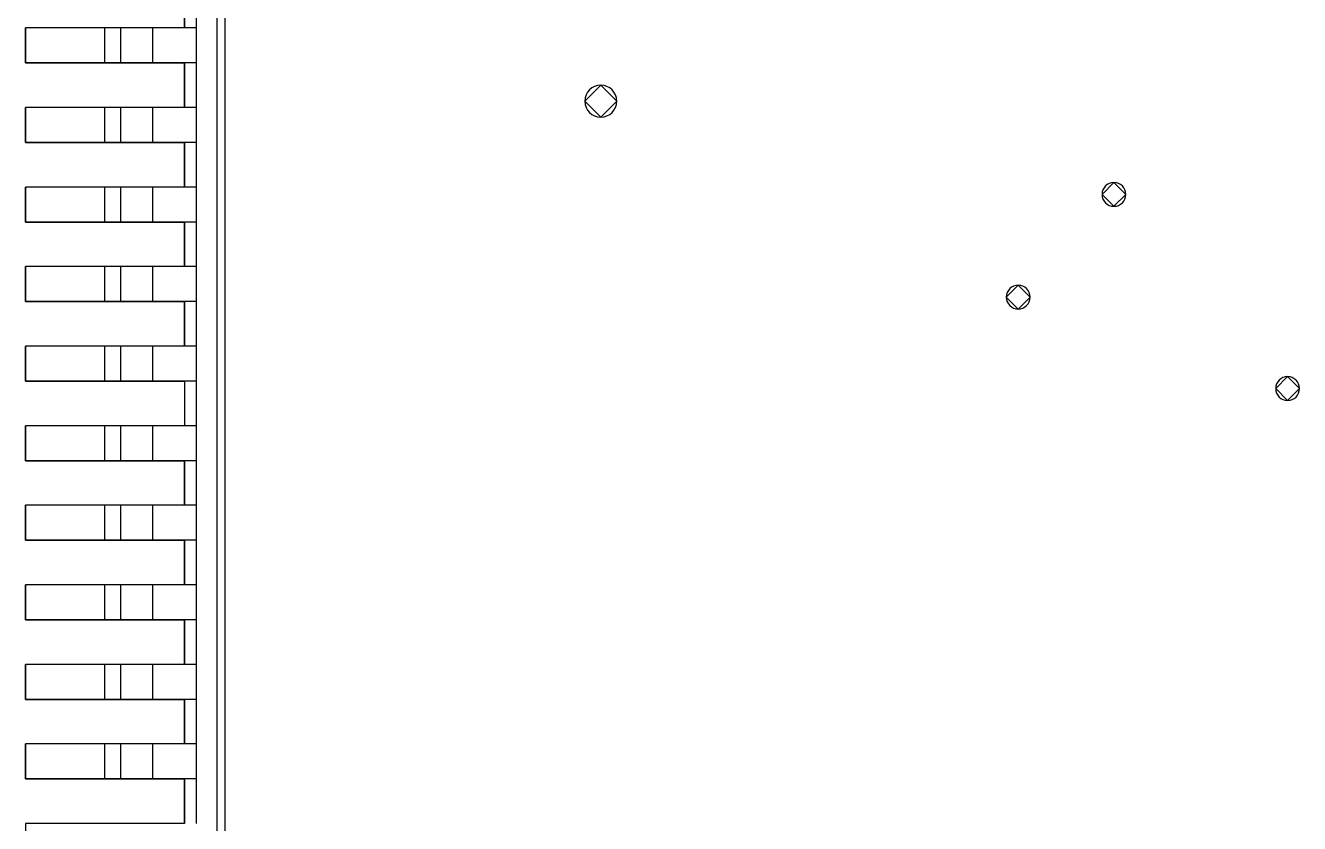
# Model space of a CAD drawing. Header units: inches. Extents: x 5 to 589, y -420 to -5.
# Drawn here: x 125.05 to 141.07, y -107.08 to -97.05 of the extents above; entities that cross this region are included whole.
import ezdxf

# ---------------------------------------------------------------- set-up
doc = ezdxf.new("R2010")
doc.units = ezdxf.units.IN
doc.header["$MEASUREMENT"] = 0

msp = doc.modelspace()

# ---------------------------------------------------------------- linework, layer by layer
at = {"color": 7, "true_color": 0xffffff}
for p, q in [((127.457, -128.25), (127.457, -89.358)), ((127.555, -89.4), (127.555, -128.208)), ((127.047, -96.524), (127.047, -97.084)), ((127.047, -97.084), (127.047, -96.524)), ((127.197, -97.084), (127.197, -96.524)), ((127.047, -97.084), (125.047, -97.084)), ((125.047, -97.084), (125.047, -97.524)), ((125.047, -97.524), (125.047, -97.084)), ((126.047, -97.084), (125.047, -97.084)), ((126.091, -97.084), (126.047, -97.084)), ((126.047, -97.524), (126.047, -97.084)), ((126.133, -97.084), (126.091, -97.084)), ((126.171, -97.084), (126.133, -97.084)), ((126.203, -97.084), (126.171, -97.084)), ((126.227, -97.084), (126.203, -97.084)), ((126.243, -97.084), (126.227, -97.084)), ((126.247, -97.084), (126.243, -97.084)), ((126.247, -97.524), (126.247, -97.084)), ((126.257, -97.084), (126.247, -97.084)), ((126.287, -97.084), (126.257, -97.084)), ((126.335, -97.084), (126.287, -97.084)), ((126.397, -97.084), (126.335, -97.084)), ((126.473, -97.084), (126.397, -97.084)), ((126.559, -97.084), (126.473, -97.084)), ((126.647, -97.084), (126.559, -97.084)), ((127.047, -97.084), (126.647, -97.084)), ((126.647, -97.524), (126.647, -97.084)), ((127.197, -97.084), (127.047, -97.084)), ((127.197, -97.524), (127.197, -97.084)), ((125.047, -97.524), (127.047, -97.524)), ((126.047, -97.524), (125.047, -97.524)), ((126.091, -97.524), (126.047, -97.524)), ((126.133, -97.524), (126.091, -97.524)), ((126.171, -97.524), (126.133, -97.524)), ((126.203, -97.524), (126.171, -97.524)), ((126.227, -97.524), (126.203, -97.524)), ((126.243, -97.524), (126.227, -97.524)), ((126.247, -97.524), (126.243, -97.524)), ((126.257, -97.524), (126.247, -97.524)), ((126.287, -97.524), (126.257, -97.524)), ((126.335, -97.524), (126.287, -97.524)), ((126.397, -97.524), (126.335, -97.524)), ((126.473, -97.524), (126.397, -97.524)), ((126.559, -97.524), (126.473, -97.524)), ((126.647, -97.524), (126.559, -97.524)), ((127.047, -97.524), (126.647, -97.524)), ((127.047, -97.524), (127.047, -98.084)), ((127.047, -98.084), (127.047, -97.524)), ((127.197, -97.524), (127.047, -97.524)), ((127.197, -98.084), (127.197, -97.524)), ((127.047, -98.084), (125.047, -98.084)), ((125.047, -98.084), (125.047, -98.524)), ((125.047, -98.524), (125.047, -98.084)), ((126.047, -98.084), (125.047, -98.084)), ((126.091, -98.084), (126.047, -98.084)), ((126.047, -98.524), (126.047, -98.084)), ((126.133, -98.084), (126.091, -98.084)), ((126.171, -98.084), (126.133, -98.084)), ((126.203, -98.084), (126.171, -98.084)), ((126.227, -98.084), (126.203, -98.084)), ((126.243, -98.084), (126.227, -98.084)), ((126.247, -98.084), (126.243, -98.084)), ((126.247, -98.524), (126.247, -98.084)), ((126.257, -98.084), (126.247, -98.084)), ((126.287, -98.084), (126.257, -98.084)), ((126.335, -98.084), (126.287, -98.084)), ((126.397, -98.084), (126.335, -98.084)), ((126.473, -98.084), (126.397, -98.084)), ((126.559, -98.084), (126.473, -98.084)), ((126.647, -98.084), (126.559, -98.084)), ((127.047, -98.084), (126.647, -98.084)), ((126.647, -98.524), (126.647, -98.084)), ((127.197, -98.084), (127.047, -98.084)), ((127.197, -98.524), (127.197, -98.084)), ((125.047, -98.524), (127.047, -98.524)), ((126.047, -98.524), (125.047, -98.524)), ((126.091, -98.524), (126.047, -98.524)), ((126.133, -98.524), (126.091, -98.524)), ((126.171, -98.524), (126.133, -98.524)), ((126.203, -98.524), (126.171, -98.524)), ((126.227, -98.524), (126.203, -98.524)), ((126.243, -98.524), (126.227, -98.524)), ((126.247, -98.524), (126.243, -98.524)), ((126.257, -98.524), (126.247, -98.524)), ((126.287, -98.524), (126.257, -98.524)), ((126.335, -98.524), (126.287, -98.524)), ((126.397, -98.524), (126.335, -98.524)), ((126.473, -98.524), (126.397, -98.524)), ((126.559, -98.524), (126.473, -98.524)), ((126.647, -98.524), (126.559, -98.524)), ((127.047, -98.524), (126.647, -98.524)), ((127.047, -98.524), (127.047, -99.084)), ((127.047, -99.084), (127.047, -98.524)), ((127.197, -98.524), (127.047, -98.524)), ((127.197, -99.084), (127.197, -98.524)), ((127.047, -99.084), (125.047, -99.084)), ((125.047, -99.084), (125.047, -99.524)), ((125.047, -99.524), (125.047, -99.084)), ((126.047, -99.084), (125.047, -99.084)), ((126.091, -99.084), (126.047, -99.084)), ((126.047, -99.524), (126.047, -99.084)), ((126.133, -99.084), (126.091, -99.084)), ((126.171, -99.084), (126.133, -99.084)), ((126.203, -99.084), (126.171, -99.084)), ((126.227, -99.084), (126.203, -99.084)), ((126.243, -99.084), (126.227, -99.084)), ((126.247, -99.084), (126.243, -99.084)), ((126.247, -99.524), (126.247, -99.084)), ((126.257, -99.084), (126.247, -99.084)), ((126.287, -99.084), (126.257, -99.084)), ((126.335, -99.084), (126.287, -99.084)), ((126.397, -99.084), (126.335, -99.084)), ((126.473, -99.084), (126.397, -99.084)), ((126.559, -99.084), (126.473, -99.084)), ((126.647, -99.084), (126.559, -99.084)), ((127.047, -99.084), (126.647, -99.084)), ((126.647, -99.524), (126.647, -99.084)), ((127.197, -99.084), (127.047, -99.084)), ((127.197, -99.524), (127.197, -99.084)), ((125.047, -99.524), (127.047, -99.524)), ((126.047, -99.524), (125.047, -99.524)), ((126.091, -99.524), (126.047, -99.524)), ((126.133, -99.524), (126.091, -99.524)), ((126.171, -99.524), (126.133, -99.524)), ((126.203, -99.524), (126.171, -99.524)), ((126.227, -99.524), (126.203, -99.524)), ((126.243, -99.524), (126.227, -99.524)), ((126.247, -99.524), (126.243, -99.524)), ((126.257, -99.524), (126.247, -99.524)), ((126.287, -99.524), (126.257, -99.524)), ((126.335, -99.524), (126.287, -99.524)), ((126.397, -99.524), (126.335, -99.524)), ((126.473, -99.524), (126.397, -99.524)), ((126.559, -99.524), (126.473, -99.524)), ((126.647, -99.524), (126.559, -99.524)), ((127.047, -99.524), (126.647, -99.524)), ((127.047, -99.524), (127.047, -100.084)), ((127.047, -100.084), (127.047, -99.524)), ((127.197, -99.524), (127.047, -99.524)), ((127.197, -100.084), (127.197, -99.524)), ((127.047, -100.084), (125.047, -100.084)), ((125.047, -100.084), (125.047, -100.524)), ((125.047, -100.524), (125.047, -100.084)), ((126.047, -100.084), (125.047, -100.084)), ((126.091, -100.084), (126.047, -100.084)), ((126.047, -100.524), (126.047, -100.084)), ((126.133, -100.084), (126.091, -100.084)), ((126.171, -100.084), (126.133, -100.084)), ((126.203, -100.084), (126.171, -100.084)), ((126.227, -100.084), (126.203, -100.084)), ((126.243, -100.084), (126.227, -100.084)), ((126.247, -100.084), (126.243, -100.084)), ((126.247, -100.524), (126.247, -100.084)), ((126.257, -100.084), (126.247, -100.084)), ((126.287, -100.084), (126.257, -100.084)), ((126.335, -100.084), (126.287, -100.084)), ((126.397, -100.084), (126.335, -100.084)), ((126.473, -100.084), (126.397, -100.084)), ((126.559, -100.084), (126.473, -100.084)), ((126.647, -100.084), (126.559, -100.084)), ((127.047, -100.084), (126.647, -100.084)), ((126.647, -100.524), (126.647, -100.084)), ((127.197, -100.084), (127.047, -100.084)), ((127.197, -100.524), (127.197, -100.084)), ((125.047, -100.524), (127.047, -100.524)), ((126.047, -100.524), (125.047, -100.524)), ((126.091, -100.524), (126.047, -100.524)), ((126.133, -100.524), (126.091, -100.524)), ((126.171, -100.524), (126.133, -100.524)), ((126.203, -100.524), (126.171, -100.524)), ((126.227, -100.524), (126.203, -100.524)), ((126.243, -100.524), (126.227, -100.524)), ((126.247, -100.524), (126.243, -100.524)), ((126.257, -100.524), (126.247, -100.524)), ((126.287, -100.524), (126.257, -100.524)), ((126.335, -100.524), (126.287, -100.524)), ((126.397, -100.524), (126.335, -100.524)), ((126.473, -100.524), (126.397, -100.524)), ((126.559, -100.524), (126.473, -100.524)), ((126.647, -100.524), (126.559, -100.524)), ((127.047, -100.524), (126.647, -100.524)), ((127.047, -100.524), (127.047, -101.084)), ((127.047, -101.084), (127.047, -100.524)), ((127.197, -100.524), (127.047, -100.524)), ((127.197, -101.084), (127.197, -100.524)), ((127.047, -101.084), (125.047, -101.084)), ((125.047, -101.084), (125.047, -101.524)), ((125.047, -101.524), (125.047, -101.084)), ((126.047, -101.084), (125.047, -101.084)), ((126.091, -101.084), (126.047, -101.084)), ((126.047, -101.524), (126.047, -101.084)), ((126.133, -101.084), (126.091, -101.084)), ((126.171, -101.084), (126.133, -101.084)), ((126.203, -101.084), (126.171, -101.084)), ((126.227, -101.084), (126.203, -101.084)), ((126.243, -101.084), (126.227, -101.084)), ((126.247, -101.084), (126.243, -101.084)), ((126.247, -101.524), (126.247, -101.084)), ((126.257, -101.084), (126.247, -101.084)), ((126.287, -101.084), (126.257, -101.084)), ((126.335, -101.084), (126.287, -101.084)), ((126.397, -101.084), (126.335, -101.084)), ((126.473, -101.084), (126.397, -101.084)), ((126.559, -101.084), (126.473, -101.084)), ((126.647, -101.084), (126.559, -101.084)), ((127.047, -101.084), (126.647, -101.084)), ((126.647, -101.524), (126.647, -101.084)), ((127.197, -101.084), (127.047, -101.084)), ((127.197, -101.524), (127.197, -101.084)), ((125.047, -101.524), (127.047, -101.524)), ((126.047, -101.524), (125.047, -101.524)), ((126.091, -101.524), (126.047, -101.524)), ((126.133, -101.524), (126.091, -101.524)), ((126.171, -101.524), (126.133, -101.524)), ((126.203, -101.524), (126.171, -101.524)), ((126.227, -101.524), (126.203, -101.524)), ((126.243, -101.524), (126.227, -101.524)), ((126.247, -101.524), (126.243, -101.524)), ((126.257, -101.524), (126.247, -101.524)), ((126.287, -101.524), (126.257, -101.524)), ((126.335, -101.524), (126.287, -101.524)), ((126.397, -101.524), (126.335, -101.524)), ((126.473, -101.524), (126.397, -101.524)), ((126.559, -101.524), (126.473, -101.524)), ((126.647, -101.524), (126.559, -101.524)), ((127.047, -101.524), (126.647, -101.524)), ((127.047, -101.524), (127.047, -102.084)), ((127.047, -101.524), (127.047, -102.084)), ((127.197, -101.524), (127.047, -101.524)), ((127.197, -102.084), (127.197, -101.524)), ((127.047, -102.084), (125.047, -102.084)), ((125.047, -102.084), (125.047, -102.524)), ((125.047, -102.524), (125.047, -102.084)), ((126.047, -102.084), (125.047, -102.084)), ((126.091, -102.084), (126.047, -102.084)), ((126.047, -102.524), (126.047, -102.084)), ((126.133, -102.084), (126.091, -102.084)), ((126.171, -102.084), (126.133, -102.084)), ((126.203, -102.084), (126.171, -102.084)), ((126.227, -102.084), (126.203, -102.084)), ((126.243, -102.084), (126.227, -102.084)), ((126.247, -102.084), (126.243, -102.084)), ((126.247, -102.524), (126.247, -102.084)), ((126.257, -102.084), (126.247, -102.084)), ((126.287, -102.084), (126.257, -102.084)), ((126.335, -102.084), (126.287, -102.084)), ((126.397, -102.084), (126.335, -102.084)), ((126.473, -102.084), (126.397, -102.084)), ((126.559, -102.084), (126.473, -102.084)), ((126.647, -102.084), (126.559, -102.084)), ((127.047, -102.084), (126.647, -102.084)), ((126.647, -102.524), (126.647, -102.084)), ((127.197, -102.084), (127.047, -102.084)), ((127.197, -102.524), (127.197, -102.084)), ((125.047, -102.524), (127.047, -102.524)), ((126.047, -102.524), (125.047, -102.524)), ((126.091, -102.524), (126.047, -102.524)), ((126.133, -102.524), (126.091, -102.524)), ((126.171, -102.524), (126.133, -102.524)), ((126.203, -102.524), (126.171, -102.524)), ((126.227, -102.524), (126.203, -102.524)), ((126.243, -102.524), (126.227, -102.524)), ((126.247, -102.524), (126.243, -102.524)), ((126.257, -102.524), (126.247, -102.524)), ((126.287, -102.524), (126.257, -102.524)), ((126.335, -102.524), (126.287, -102.524)), ((126.397, -102.524), (126.335, -102.524)), ((126.473, -102.524), (126.397, -102.524)), ((126.559, -102.524), (126.473, -102.524)), ((126.647, -102.524), (126.559, -102.524)), ((127.047, -102.524), (126.647, -102.524)), ((127.047, -102.524), (127.047, -103.084)), ((127.047, -103.084), (127.047, -102.524)), ((127.197, -102.524), (127.047, -102.524)), ((127.197, -103.084), (127.197, -102.524)), ((127.047, -103.084), (125.047, -103.084)), ((125.047, -103.084), (125.047, -103.524)), ((125.047, -103.524), (125.047, -103.084)), ((126.047, -103.084), (125.047, -103.084)), ((126.091, -103.084), (126.047, -103.084)), ((126.047, -103.524), (126.047, -103.084)), ((126.133, -103.084), (126.091, -103.084)), ((126.171, -103.084), (126.133, -103.084)), ((126.203, -103.084), (126.171, -103.084)), ((126.227, -103.084), (126.203, -103.084)), ((126.243, -103.084), (126.227, -103.084)), ((126.247, -103.084), (126.243, -103.084)), ((126.247, -103.524), (126.247, -103.084)), ((126.257, -103.084), (126.247, -103.084)), ((126.287, -103.084), (126.257, -103.084)), ((126.335, -103.084), (126.287, -103.084)), ((126.397, -103.084), (126.335, -103.084)), ((126.473, -103.084), (126.397, -103.084)), ((126.559, -103.084), (126.473, -103.084)), ((126.647, -103.084), (126.559, -103.084)), ((127.047, -103.084), (126.647, -103.084)), ((126.647, -103.524), (126.647, -103.084)), ((127.197, -103.084), (127.047, -103.084)), ((127.197, -103.524), (127.197, -103.084)), ((125.047, -103.524), (127.047, -103.524)), ((126.047, -103.524), (125.047, -103.524)), ((126.091, -103.524), (126.047, -103.524)), ((126.133, -103.524), (126.091, -103.524)), ((126.171, -103.524), (126.133, -103.524)), ((126.203, -103.524), (126.171, -103.524)), ((126.227, -103.524), (126.203, -103.524)), ((126.243, -103.524), (126.227, -103.524)), ((126.247, -103.524), (126.243, -103.524)), ((126.257, -103.524), (126.247, -103.524)), ((126.287, -103.524), (126.257, -103.524)), ((126.335, -103.524), (126.287, -103.524)), ((126.397, -103.524), (126.335, -103.524)), ((126.473, -103.524), (126.397, -103.524)), ((126.559, -103.524), (126.473, -103.524)), ((126.647, -103.524), (126.559, -103.524)), ((127.047, -103.524), (126.647, -103.524)), ((127.047, -103.524), (127.047, -104.084)), ((127.047, -104.084), (127.047, -103.524)), ((127.197, -103.524), (127.047, -103.524)), ((127.197, -104.084), (127.197, -103.524)), ((127.047, -104.084), (125.047, -104.084)), ((125.047, -104.084), (125.047, -104.524)), ((125.047, -104.524), (125.047, -104.084)), ((126.047, -104.084), (125.047, -104.084)), ((126.091, -104.084), (126.047, -104.084)), ((126.047, -104.524), (126.047, -104.084)), ((126.133, -104.084), (126.091, -104.084)), ((126.171, -104.084), (126.133, -104.084)), ((126.203, -104.084), (126.171, -104.084)), ((126.227, -104.084), (126.203, -104.084)), ((126.243, -104.084), (126.227, -104.084)), ((126.247, -104.084), (126.243, -104.084)), ((126.247, -104.524), (126.247, -104.084)), ((126.257, -104.084), (126.247, -104.084)), ((126.287, -104.084), (126.257, -104.084)), ((126.335, -104.084), (126.287, -104.084)), ((126.397, -104.084), (126.335, -104.084)), ((126.473, -104.084), (126.397, -104.084)), ((126.559, -104.084), (126.473, -104.084)), ((126.647, -104.084), (126.559, -104.084)), ((127.047, -104.084), (126.647, -104.084)), ((126.647, -104.524), (126.647, -104.084)), ((127.197, -104.084), (127.047, -104.084)), ((127.197, -104.524), (127.197, -104.084)), ((125.047, -104.524), (127.047, -104.524)), ((126.047, -104.524), (125.047, -104.524)), ((126.091, -104.524), (126.047, -104.524)), ((126.133, -104.524), (126.091, -104.524)), ((126.171, -104.524), (126.133, -104.524)), ((126.203, -104.524), (126.171, -104.524)), ((126.227, -104.524), (126.203, -104.524)), ((126.243, -104.524), (126.227, -104.524)), ((126.247, -104.524), (126.243, -104.524)), ((126.257, -104.524), (126.247, -104.524)), ((126.287, -104.524), (126.257, -104.524)), ((126.335, -104.524), (126.287, -104.524)), ((126.397, -104.524), (126.335, -104.524)), ((126.473, -104.524), (126.397, -104.524)), ((126.559, -104.524), (126.473, -104.524)), ((126.647, -104.524), (126.559, -104.524)), ((127.047, -104.524), (126.647, -104.524)), ((127.047, -104.524), (127.047, -105.084)), ((127.047, -105.084), (127.047, -104.524)), ((127.197, -104.524), (127.047, -104.524)), ((127.197, -105.084), (127.197, -104.524)), ((127.047, -105.084), (125.047, -105.084)), ((125.047, -105.084), (125.047, -105.524)), ((125.047, -105.524), (125.047, -105.084)), ((126.047, -105.084), (125.047, -105.084)), ((126.091, -105.084), (126.047, -105.084)), ((126.047, -105.524), (126.047, -105.084)), ((126.133, -105.084), (126.091, -105.084)), ((126.171, -105.084), (126.133, -105.084)), ((126.203, -105.084), (126.171, -105.084)), ((126.227, -105.084), (126.203, -105.084)), ((126.243, -105.084), (126.227, -105.084)), ((126.247, -105.084), (126.243, -105.084)), ((126.247, -105.524), (126.247, -105.084)), ((126.257, -105.084), (126.247, -105.084)), ((126.287, -105.084), (126.257, -105.084)), ((126.335, -105.084), (126.287, -105.084)), ((126.397, -105.084), (126.335, -105.084)), ((126.473, -105.084), (126.397, -105.084)), ((126.559, -105.084), (126.473, -105.084)), ((126.647, -105.084), (126.559, -105.084)), ((127.047, -105.084), (126.647, -105.084)), ((126.647, -105.524), (126.647, -105.084)), ((127.197, -105.084), (127.047, -105.084)), ((127.197, -105.524), (127.197, -105.084)), ((125.047, -105.524), (127.047, -105.524)), ((126.047, -105.524), (125.047, -105.524)), ((126.091, -105.524), (126.047, -105.524)), ((126.133, -105.524), (126.091, -105.524)), ((126.171, -105.524), (126.133, -105.524)), ((126.203, -105.524), (126.171, -105.524)), ((126.227, -105.524), (126.203, -105.524)), ((126.243, -105.524), (126.227, -105.524)), ((126.247, -105.524), (126.243, -105.524)), ((126.257, -105.524), (126.247, -105.524)), ((126.287, -105.524), (126.257, -105.524)), ((126.335, -105.524), (126.287, -105.524)), ((126.397, -105.524), (126.335, -105.524)), ((126.473, -105.524), (126.397, -105.524)), ((126.559, -105.524), (126.473, -105.524)), ((126.647, -105.524), (126.559, -105.524)), ((127.047, -105.524), (126.647, -105.524)), ((127.047, -105.524), (127.047, -106.084)), ((127.047, -106.084), (127.047, -105.524)), ((127.197, -105.524), (127.047, -105.524)), ((127.197, -106.084), (127.197, -105.524)), ((127.047, -106.084), (125.047, -106.084)), ((125.047, -106.084), (125.047, -106.524)), ((125.047, -106.524), (125.047, -106.084)), ((126.047, -106.084), (125.047, -106.084)), ((126.091, -106.084), (126.047, -106.084)), ((126.047, -106.524), (126.047, -106.084)), ((126.133, -106.084), (126.091, -106.084)), ((126.171, -106.084), (126.133, -106.084)), ((126.203, -106.084), (126.171, -106.084)), ((126.227, -106.084), (126.203, -106.084)), ((126.243, -106.084), (126.227, -106.084)), ((126.247, -106.084), (126.243, -106.084)), ((126.247, -106.524), (126.247, -106.084)), ((126.257, -106.084), (126.247, -106.084)), ((126.287, -106.084), (126.257, -106.084)), ((126.335, -106.084), (126.287, -106.084)), ((126.397, -106.084), (126.335, -106.084)), ((126.473, -106.084), (126.397, -106.084)), ((126.559, -106.084), (126.473, -106.084)), ((126.647, -106.084), (126.559, -106.084)), ((127.047, -106.084), (126.647, -106.084)), ((126.647, -106.524), (126.647, -106.084)), ((127.197, -106.084), (127.047, -106.084)), ((127.197, -106.524), (127.197, -106.084)), ((125.047, -106.524), (127.047, -106.524)), ((126.047, -106.524), (125.047, -106.524)), ((126.091, -106.524), (126.047, -106.524)), ((126.133, -106.524), (126.091, -106.524)), ((126.171, -106.524), (126.133, -106.524)), ((126.203, -106.524), (126.171, -106.524)), ((126.227, -106.524), (126.203, -106.524)), ((126.243, -106.524), (126.227, -106.524)), ((126.247, -106.524), (126.243, -106.524)), ((126.257, -106.524), (126.247, -106.524)), ((126.287, -106.524), (126.257, -106.524)), ((126.335, -106.524), (126.287, -106.524)), ((126.397, -106.524), (126.335, -106.524)), ((126.473, -106.524), (126.397, -106.524)), ((126.559, -106.524), (126.473, -106.524)), ((126.647, -106.524), (126.559, -106.524)), ((127.047, -106.524), (126.647, -106.524)), ((127.047, -106.524), (127.047, -107.084)), ((127.047, -107.084), (127.047, -106.524)), ((127.197, -106.524), (127.047, -106.524)), ((127.197, -107.084), (127.197, -106.524)), ((127.047, -107.084), (125.047, -107.084)), ((125.047, -107.084), (125.047, -107.524))]:
    msp.add_line(p, q, dxfattribs=at)
at = {"color": 18, "true_color": 0x000000}
for p, q in [((127.457, -128.25), (127.457, -89.358)), ((127.555, -89.4), (127.555, -128.208)), ((127.047, -96.524), (127.047, -97.084)), ((127.047, -97.084), (127.047, -96.524)), ((127.197, -97.084), (127.197, -96.524)), ((127.047, -97.084), (125.047, -97.084)), ((125.047, -97.084), (125.047, -97.524)), ((125.047, -97.524), (125.047, -97.084)), ((126.047, -97.084), (125.047, -97.084)), ((126.091, -97.084), (126.047, -97.084)), ((126.047, -97.524), (126.047, -97.084)), ((126.133, -97.084), (126.091, -97.084)), ((126.171, -97.084), (126.133, -97.084)), ((126.203, -97.084), (126.171, -97.084)), ((126.227, -97.084), (126.203, -97.084)), ((126.243, -97.084), (126.227, -97.084)), ((126.247, -97.084), (126.243, -97.084)), ((126.247, -97.524), (126.247, -97.084)), ((126.257, -97.084), (126.247, -97.084)), ((126.287, -97.084), (126.257, -97.084)), ((126.335, -97.084), (126.287, -97.084)), ((126.397, -97.084), (126.335, -97.084)), ((126.473, -97.084), (126.397, -97.084)), ((126.559, -97.084), (126.473, -97.084)), ((126.647, -97.084), (126.559, -97.084)), ((127.047, -97.084), (126.647, -97.084)), ((126.647, -97.524), (126.647, -97.084)), ((127.197, -97.084), (127.047, -97.084)), ((127.197, -97.524), (127.197, -97.084)), ((125.047, -97.524), (127.047, -97.524)), ((126.047, -97.524), (125.047, -97.524)), ((126.091, -97.524), (126.047, -97.524)), ((126.133, -97.524), (126.091, -97.524)), ((126.171, -97.524), (126.133, -97.524)), ((126.203, -97.524), (126.171, -97.524)), ((126.227, -97.524), (126.203, -97.524)), ((126.243, -97.524), (126.227, -97.524)), ((126.247, -97.524), (126.243, -97.524)), ((126.257, -97.524), (126.247, -97.524)), ((126.287, -97.524), (126.257, -97.524)), ((126.335, -97.524), (126.287, -97.524)), ((126.397, -97.524), (126.335, -97.524)), ((126.473, -97.524), (126.397, -97.524)), ((126.559, -97.524), (126.473, -97.524)), ((126.647, -97.524), (126.559, -97.524)), ((127.047, -97.524), (126.647, -97.524)), ((127.047, -97.524), (127.047, -98.084)), ((127.047, -98.084), (127.047, -97.524)), ((127.197, -97.524), (127.047, -97.524)), ((127.197, -98.084), (127.197, -97.524)), ((132.283, -97.804), (132.083, -98.004)), ((132.483, -98.004), (132.283, -97.804)), ((132.083, -98.004), (132.283, -98.204)), ((132.283, -98.204), (132.483, -98.004)), ((127.047, -98.084), (125.047, -98.084)), ((125.047, -98.084), (125.047, -98.524)), ((125.047, -98.524), (125.047, -98.084)), ((126.047, -98.084), (125.047, -98.084)), ((126.091, -98.084), (126.047, -98.084)), ((126.047, -98.524), (126.047, -98.084)), ((126.133, -98.084), (126.091, -98.084)), ((126.171, -98.084), (126.133, -98.084)), ((126.203, -98.084), (126.171, -98.084)), ((126.227, -98.084), (126.203, -98.084)), ((126.243, -98.084), (126.227, -98.084)), ((126.247, -98.084), (126.243, -98.084)), ((126.247, -98.524), (126.247, -98.084)), ((126.257, -98.084), (126.247, -98.084)), ((126.287, -98.084), (126.257, -98.084)), ((126.335, -98.084), (126.287, -98.084)), ((126.397, -98.084), (126.335, -98.084)), ((126.473, -98.084), (126.397, -98.084)), ((126.559, -98.084), (126.473, -98.084)), ((126.647, -98.084), (126.559, -98.084)), ((127.047, -98.084), (126.647, -98.084)), ((126.647, -98.524), (126.647, -98.084)), ((127.197, -98.084), (127.047, -98.084)), ((127.197, -98.524), (127.197, -98.084)), ((125.047, -98.524), (127.047, -98.524)), ((126.047, -98.524), (125.047, -98.524)), ((126.091, -98.524), (126.047, -98.524)), ((126.133, -98.524), (126.091, -98.524)), ((126.171, -98.524), (126.133, -98.524)), ((126.203, -98.524), (126.171, -98.524)), ((126.227, -98.524), (126.203, -98.524)), ((126.243, -98.524), (126.227, -98.524)), ((126.247, -98.524), (126.243, -98.524)), ((126.257, -98.524), (126.247, -98.524)), ((126.287, -98.524), (126.257, -98.524)), ((126.335, -98.524), (126.287, -98.524)), ((126.397, -98.524), (126.335, -98.524)), ((126.473, -98.524), (126.397, -98.524)), ((126.559, -98.524), (126.473, -98.524)), ((126.647, -98.524), (126.559, -98.524)), ((127.047, -98.524), (126.647, -98.524)), ((127.047, -98.524), (127.047, -99.084)), ((127.047, -99.084), (127.047, -98.524)), ((127.197, -98.524), (127.047, -98.524)), ((127.197, -99.084), (127.197, -98.524)), ((138.737, -99.026), (138.587, -99.176)), ((138.887, -99.176), (138.737, -99.026)), ((127.047, -99.084), (125.047, -99.084)), ((125.047, -99.084), (125.047, -99.524)), ((125.047, -99.524), (125.047, -99.084)), ((126.047, -99.084), (125.047, -99.084)), ((126.091, -99.084), (126.047, -99.084)), ((126.047, -99.524), (126.047, -99.084)), ((126.133, -99.084), (126.091, -99.084)), ((126.171, -99.084), (126.133, -99.084)), ((126.203, -99.084), (126.171, -99.084)), ((126.227, -99.084), (126.203, -99.084)), ((126.243, -99.084), (126.227, -99.084)), ((126.247, -99.084), (126.243, -99.084)), ((126.247, -99.524), (126.247, -99.084)), ((126.257, -99.084), (126.247, -99.084)), ((126.287, -99.084), (126.257, -99.084)), ((126.335, -99.084), (126.287, -99.084)), ((126.397, -99.084), (126.335, -99.084)), ((126.473, -99.084), (126.397, -99.084)), ((126.559, -99.084), (126.473, -99.084)), ((126.647, -99.084), (126.559, -99.084)), ((127.047, -99.084), (126.647, -99.084)), ((126.647, -99.524), (126.647, -99.084)), ((127.197, -99.084), (127.047, -99.084)), ((127.197, -99.524), (127.197, -99.084)), ((138.587, -99.176), (138.737, -99.326)), ((138.737, -99.326), (138.887, -99.176)), ((125.047, -99.524), (127.047, -99.524)), ((126.047, -99.524), (125.047, -99.524)), ((126.091, -99.524), (126.047, -99.524)), ((126.133, -99.524), (126.091, -99.524)), ((126.171, -99.524), (126.133, -99.524)), ((126.203, -99.524), (126.171, -99.524)), ((126.227, -99.524), (126.203, -99.524)), ((126.243, -99.524), (126.227, -99.524)), ((126.247, -99.524), (126.243, -99.524)), ((126.257, -99.524), (126.247, -99.524)), ((126.287, -99.524), (126.257, -99.524)), ((126.335, -99.524), (126.287, -99.524)), ((126.397, -99.524), (126.335, -99.524)), ((126.473, -99.524), (126.397, -99.524)), ((126.559, -99.524), (126.473, -99.524)), ((126.647, -99.524), (126.559, -99.524)), ((127.047, -99.524), (126.647, -99.524)), ((127.047, -99.524), (127.047, -100.084)), ((127.047, -100.084), (127.047, -99.524)), ((127.197, -99.524), (127.047, -99.524)), ((127.197, -100.084), (127.197, -99.524)), ((127.047, -100.084), (125.047, -100.084)), ((125.047, -100.084), (125.047, -100.524)), ((125.047, -100.524), (125.047, -100.084)), ((126.047, -100.084), (125.047, -100.084)), ((126.091, -100.084), (126.047, -100.084)), ((126.047, -100.524), (126.047, -100.084)), ((126.133, -100.084), (126.091, -100.084)), ((126.171, -100.084), (126.133, -100.084)), ((126.203, -100.084), (126.171, -100.084)), ((126.227, -100.084), (126.203, -100.084)), ((126.243, -100.084), (126.227, -100.084)), ((126.247, -100.084), (126.243, -100.084)), ((126.247, -100.524), (126.247, -100.084)), ((126.257, -100.084), (126.247, -100.084)), ((126.287, -100.084), (126.257, -100.084)), ((126.335, -100.084), (126.287, -100.084)), ((126.397, -100.084), (126.335, -100.084)), ((126.473, -100.084), (126.397, -100.084)), ((126.559, -100.084), (126.473, -100.084)), ((126.647, -100.084), (126.559, -100.084)), ((127.047, -100.084), (126.647, -100.084)), ((126.647, -100.524), (126.647, -100.084)), ((127.197, -100.084), (127.047, -100.084)), ((127.197, -100.524), (127.197, -100.084)), ((137.533, -100.317), (137.383, -100.467)), ((137.383, -100.467), (137.533, -100.617)), ((137.683, -100.467), (137.533, -100.317)), ((137.533, -100.617), (137.683, -100.467)), ((125.047, -100.524), (127.047, -100.524)), ((126.047, -100.524), (125.047, -100.524)), ((126.091, -100.524), (126.047, -100.524)), ((126.133, -100.524), (126.091, -100.524)), ((126.171, -100.524), (126.133, -100.524)), ((126.203, -100.524), (126.171, -100.524)), ((126.227, -100.524), (126.203, -100.524)), ((126.243, -100.524), (126.227, -100.524)), ((126.247, -100.524), (126.243, -100.524)), ((126.257, -100.524), (126.247, -100.524)), ((126.287, -100.524), (126.257, -100.524)), ((126.335, -100.524), (126.287, -100.524)), ((126.397, -100.524), (126.335, -100.524)), ((126.473, -100.524), (126.397, -100.524)), ((126.559, -100.524), (126.473, -100.524)), ((126.647, -100.524), (126.559, -100.524)), ((127.047, -100.524), (126.647, -100.524)), ((127.047, -100.524), (127.047, -101.084)), ((127.047, -101.084), (127.047, -100.524)), ((127.197, -100.524), (127.047, -100.524)), ((127.197, -101.084), (127.197, -100.524)), ((127.047, -101.084), (125.047, -101.084)), ((125.047, -101.084), (125.047, -101.524)), ((125.047, -101.524), (125.047, -101.084)), ((126.047, -101.084), (125.047, -101.084)), ((126.091, -101.084), (126.047, -101.084)), ((126.047, -101.524), (126.047, -101.084)), ((126.133, -101.084), (126.091, -101.084)), ((126.171, -101.084), (126.133, -101.084)), ((126.203, -101.084), (126.171, -101.084)), ((126.227, -101.084), (126.203, -101.084)), ((126.243, -101.084), (126.227, -101.084)), ((126.247, -101.084), (126.243, -101.084)), ((126.247, -101.524), (126.247, -101.084)), ((126.257, -101.084), (126.247, -101.084)), ((126.287, -101.084), (126.257, -101.084)), ((126.335, -101.084), (126.287, -101.084)), ((126.397, -101.084), (126.335, -101.084)), ((126.473, -101.084), (126.397, -101.084)), ((126.559, -101.084), (126.473, -101.084)), ((126.647, -101.084), (126.559, -101.084)), ((127.047, -101.084), (126.647, -101.084)), ((126.647, -101.524), (126.647, -101.084)), ((127.197, -101.084), (127.047, -101.084)), ((127.197, -101.524), (127.197, -101.084)), ((125.047, -101.524), (127.047, -101.524)), ((126.047, -101.524), (125.047, -101.524)), ((126.091, -101.524), (126.047, -101.524)), ((126.133, -101.524), (126.091, -101.524)), ((126.171, -101.524), (126.133, -101.524)), ((126.203, -101.524), (126.171, -101.524)), ((126.227, -101.524), (126.203, -101.524)), ((126.243, -101.524), (126.227, -101.524)), ((126.247, -101.524), (126.243, -101.524)), ((126.257, -101.524), (126.247, -101.524)), ((126.287, -101.524), (126.257, -101.524)), ((126.335, -101.524), (126.287, -101.524)), ((126.397, -101.524), (126.335, -101.524)), ((126.473, -101.524), (126.397, -101.524)), ((126.559, -101.524), (126.473, -101.524)), ((126.647, -101.524), (126.559, -101.524)), ((127.047, -101.524), (126.647, -101.524)), ((127.047, -101.524), (127.047, -102.084)), ((127.047, -101.524), (127.047, -102.084)), ((127.197, -101.524), (127.047, -101.524)), ((127.197, -102.084), (127.197, -101.524)), ((140.921, -101.467), (140.771, -101.617)), ((141.071, -101.617), (140.921, -101.467)), ((140.771, -101.617), (140.921, -101.767)), ((140.921, -101.767), (141.071, -101.617)), ((127.047, -102.084), (125.047, -102.084)), ((125.047, -102.084), (125.047, -102.524)), ((125.047, -102.524), (125.047, -102.084)), ((126.047, -102.084), (125.047, -102.084)), ((126.091, -102.084), (126.047, -102.084)), ((126.047, -102.524), (126.047, -102.084)), ((126.133, -102.084), (126.091, -102.084)), ((126.171, -102.084), (126.133, -102.084)), ((126.203, -102.084), (126.171, -102.084)), ((126.227, -102.084), (126.203, -102.084)), ((126.243, -102.084), (126.227, -102.084)), ((126.247, -102.084), (126.243, -102.084)), ((126.247, -102.524), (126.247, -102.084)), ((126.257, -102.084), (126.247, -102.084)), ((126.287, -102.084), (126.257, -102.084)), ((126.335, -102.084), (126.287, -102.084)), ((126.397, -102.084), (126.335, -102.084)), ((126.473, -102.084), (126.397, -102.084)), ((126.559, -102.084), (126.473, -102.084)), ((126.647, -102.084), (126.559, -102.084)), ((127.047, -102.084), (126.647, -102.084)), ((126.647, -102.524), (126.647, -102.084)), ((127.197, -102.084), (127.047, -102.084)), ((127.197, -102.524), (127.197, -102.084)), ((125.047, -102.524), (127.047, -102.524)), ((126.047, -102.524), (125.047, -102.524)), ((126.091, -102.524), (126.047, -102.524)), ((126.133, -102.524), (126.091, -102.524)), ((126.171, -102.524), (126.133, -102.524)), ((126.203, -102.524), (126.171, -102.524)), ((126.227, -102.524), (126.203, -102.524)), ((126.243, -102.524), (126.227, -102.524)), ((126.247, -102.524), (126.243, -102.524)), ((126.257, -102.524), (126.247, -102.524)), ((126.287, -102.524), (126.257, -102.524)), ((126.335, -102.524), (126.287, -102.524)), ((126.397, -102.524), (126.335, -102.524)), ((126.473, -102.524), (126.397, -102.524)), ((126.559, -102.524), (126.473, -102.524)), ((126.647, -102.524), (126.559, -102.524)), ((127.047, -102.524), (126.647, -102.524)), ((127.047, -102.524), (127.047, -103.084)), ((127.047, -103.084), (127.047, -102.524)), ((127.197, -102.524), (127.047, -102.524)), ((127.197, -103.084), (127.197, -102.524)), ((127.047, -103.084), (125.047, -103.084)), ((125.047, -103.084), (125.047, -103.524)), ((125.047, -103.524), (125.047, -103.084)), ((126.047, -103.084), (125.047, -103.084)), ((126.091, -103.084), (126.047, -103.084)), ((126.047, -103.524), (126.047, -103.084)), ((126.133, -103.084), (126.091, -103.084)), ((126.171, -103.084), (126.133, -103.084)), ((126.203, -103.084), (126.171, -103.084)), ((126.227, -103.084), (126.203, -103.084)), ((126.243, -103.084), (126.227, -103.084)), ((126.247, -103.084), (126.243, -103.084)), ((126.247, -103.524), (126.247, -103.084)), ((126.257, -103.084), (126.247, -103.084)), ((126.287, -103.084), (126.257, -103.084)), ((126.335, -103.084), (126.287, -103.084)), ((126.397, -103.084), (126.335, -103.084)), ((126.473, -103.084), (126.397, -103.084)), ((126.559, -103.084), (126.473, -103.084)), ((126.647, -103.084), (126.559, -103.084)), ((127.047, -103.084), (126.647, -103.084)), ((126.647, -103.524), (126.647, -103.084)), ((127.197, -103.084), (127.047, -103.084)), ((127.197, -103.524), (127.197, -103.084)), ((125.047, -103.524), (127.047, -103.524)), ((126.047, -103.524), (125.047, -103.524)), ((126.091, -103.524), (126.047, -103.524)), ((126.133, -103.524), (126.091, -103.524)), ((126.171, -103.524), (126.133, -103.524)), ((126.203, -103.524), (126.171, -103.524)), ((126.227, -103.524), (126.203, -103.524)), ((126.243, -103.524), (126.227, -103.524)), ((126.247, -103.524), (126.243, -103.524)), ((126.257, -103.524), (126.247, -103.524)), ((126.287, -103.524), (126.257, -103.524)), ((126.335, -103.524), (126.287, -103.524)), ((126.397, -103.524), (126.335, -103.524)), ((126.473, -103.524), (126.397, -103.524)), ((126.559, -103.524), (126.473, -103.524)), ((126.647, -103.524), (126.559, -103.524)), ((127.047, -103.524), (126.647, -103.524)), ((127.047, -103.524), (127.047, -104.084)), ((127.047, -104.084), (127.047, -103.524)), ((127.197, -103.524), (127.047, -103.524)), ((127.197, -104.084), (127.197, -103.524)), ((127.047, -104.084), (125.047, -104.084)), ((125.047, -104.084), (125.047, -104.524)), ((125.047, -104.524), (125.047, -104.084)), ((126.047, -104.084), (125.047, -104.084)), ((126.091, -104.084), (126.047, -104.084)), ((126.047, -104.524), (126.047, -104.084)), ((126.133, -104.084), (126.091, -104.084)), ((126.171, -104.084), (126.133, -104.084)), ((126.203, -104.084), (126.171, -104.084)), ((126.227, -104.084), (126.203, -104.084)), ((126.243, -104.084), (126.227, -104.084)), ((126.247, -104.084), (126.243, -104.084)), ((126.247, -104.524), (126.247, -104.084)), ((126.257, -104.084), (126.247, -104.084)), ((126.287, -104.084), (126.257, -104.084)), ((126.335, -104.084), (126.287, -104.084)), ((126.397, -104.084), (126.335, -104.084)), ((126.473, -104.084), (126.397, -104.084)), ((126.559, -104.084), (126.473, -104.084)), ((126.647, -104.084), (126.559, -104.084)), ((127.047, -104.084), (126.647, -104.084)), ((126.647, -104.524), (126.647, -104.084)), ((127.197, -104.084), (127.047, -104.084)), ((127.197, -104.524), (127.197, -104.084)), ((125.047, -104.524), (127.047, -104.524)), ((126.047, -104.524), (125.047, -104.524)), ((126.091, -104.524), (126.047, -104.524)), ((126.133, -104.524), (126.091, -104.524)), ((126.171, -104.524), (126.133, -104.524)), ((126.203, -104.524), (126.171, -104.524)), ((126.227, -104.524), (126.203, -104.524)), ((126.243, -104.524), (126.227, -104.524)), ((126.247, -104.524), (126.243, -104.524)), ((126.257, -104.524), (126.247, -104.524)), ((126.287, -104.524), (126.257, -104.524)), ((126.335, -104.524), (126.287, -104.524)), ((126.397, -104.524), (126.335, -104.524)), ((126.473, -104.524), (126.397, -104.524)), ((126.559, -104.524), (126.473, -104.524)), ((126.647, -104.524), (126.559, -104.524)), ((127.047, -104.524), (126.647, -104.524)), ((127.047, -104.524), (127.047, -105.084)), ((127.047, -105.084), (127.047, -104.524)), ((127.197, -104.524), (127.047, -104.524)), ((127.197, -105.084), (127.197, -104.524)), ((127.047, -105.084), (125.047, -105.084)), ((125.047, -105.084), (125.047, -105.524)), ((125.047, -105.524), (125.047, -105.084)), ((126.047, -105.084), (125.047, -105.084)), ((126.091, -105.084), (126.047, -105.084)), ((126.047, -105.524), (126.047, -105.084)), ((126.133, -105.084), (126.091, -105.084)), ((126.171, -105.084), (126.133, -105.084)), ((126.203, -105.084), (126.171, -105.084)), ((126.227, -105.084), (126.203, -105.084)), ((126.243, -105.084), (126.227, -105.084)), ((126.247, -105.084), (126.243, -105.084)), ((126.247, -105.524), (126.247, -105.084)), ((126.257, -105.084), (126.247, -105.084)), ((126.287, -105.084), (126.257, -105.084)), ((126.335, -105.084), (126.287, -105.084)), ((126.397, -105.084), (126.335, -105.084)), ((126.473, -105.084), (126.397, -105.084)), ((126.559, -105.084), (126.473, -105.084)), ((126.647, -105.084), (126.559, -105.084)), ((127.047, -105.084), (126.647, -105.084)), ((126.647, -105.524), (126.647, -105.084)), ((127.197, -105.084), (127.047, -105.084)), ((127.197, -105.524), (127.197, -105.084)), ((125.047, -105.524), (127.047, -105.524)), ((126.047, -105.524), (125.047, -105.524)), ((126.091, -105.524), (126.047, -105.524)), ((126.133, -105.524), (126.091, -105.524)), ((126.171, -105.524), (126.133, -105.524)), ((126.203, -105.524), (126.171, -105.524)), ((126.227, -105.524), (126.203, -105.524)), ((126.243, -105.524), (126.227, -105.524)), ((126.247, -105.524), (126.243, -105.524)), ((126.257, -105.524), (126.247, -105.524)), ((126.287, -105.524), (126.257, -105.524)), ((126.335, -105.524), (126.287, -105.524)), ((126.397, -105.524), (126.335, -105.524)), ((126.473, -105.524), (126.397, -105.524)), ((126.559, -105.524), (126.473, -105.524)), ((126.647, -105.524), (126.559, -105.524)), ((127.047, -105.524), (126.647, -105.524)), ((127.047, -105.524), (127.047, -106.084)), ((127.047, -106.084), (127.047, -105.524)), ((127.197, -105.524), (127.047, -105.524)), ((127.197, -106.084), (127.197, -105.524)), ((127.047, -106.084), (125.047, -106.084)), ((125.047, -106.084), (125.047, -106.524)), ((125.047, -106.524), (125.047, -106.084)), ((126.047, -106.084), (125.047, -106.084)), ((126.091, -106.084), (126.047, -106.084)), ((126.047, -106.524), (126.047, -106.084)), ((126.133, -106.084), (126.091, -106.084)), ((126.171, -106.084), (126.133, -106.084)), ((126.203, -106.084), (126.171, -106.084)), ((126.227, -106.084), (126.203, -106.084)), ((126.243, -106.084), (126.227, -106.084)), ((126.247, -106.084), (126.243, -106.084)), ((126.247, -106.524), (126.247, -106.084)), ((126.257, -106.084), (126.247, -106.084)), ((126.287, -106.084), (126.257, -106.084)), ((126.335, -106.084), (126.287, -106.084)), ((126.397, -106.084), (126.335, -106.084)), ((126.473, -106.084), (126.397, -106.084)), ((126.559, -106.084), (126.473, -106.084)), ((126.647, -106.084), (126.559, -106.084)), ((127.047, -106.084), (126.647, -106.084)), ((126.647, -106.524), (126.647, -106.084)), ((127.197, -106.084), (127.047, -106.084)), ((127.197, -106.524), (127.197, -106.084)), ((125.047, -106.524), (127.047, -106.524)), ((126.047, -106.524), (125.047, -106.524)), ((126.091, -106.524), (126.047, -106.524)), ((126.133, -106.524), (126.091, -106.524)), ((126.171, -106.524), (126.133, -106.524)), ((126.203, -106.524), (126.171, -106.524)), ((126.227, -106.524), (126.203, -106.524)), ((126.243, -106.524), (126.227, -106.524)), ((126.247, -106.524), (126.243, -106.524)), ((126.257, -106.524), (126.247, -106.524)), ((126.287, -106.524), (126.257, -106.524)), ((126.335, -106.524), (126.287, -106.524)), ((126.397, -106.524), (126.335, -106.524)), ((126.473, -106.524), (126.397, -106.524)), ((126.559, -106.524), (126.473, -106.524)), ((126.647, -106.524), (126.559, -106.524)), ((127.047, -106.524), (126.647, -106.524)), ((127.047, -106.524), (127.047, -107.084)), ((127.047, -107.084), (127.047, -106.524)), ((127.197, -106.524), (127.047, -106.524)), ((127.197, -107.084), (127.197, -106.524)), ((127.047, -107.084), (125.047, -107.084)), ((125.047, -107.084), (125.047, -107.524))]:
    msp.add_line(p, q, dxfattribs=at)
for centre, radius, start, end in [((132.283, -98.004), 0.2, 90, 180), ((132.283, -98.004), 0.2, 0, 90), ((132.283, -98.004), 0.2, 180, 270), ((132.283, -98.004), 0.2, 270, 0), ((138.737, -99.176), 0.15, 90, 180), ((138.737, -99.176), 0.15, 0, 90), ((138.737, -99.176), 0.15, 180, 270), ((138.737, -99.176), 0.15, 270, 0), ((137.533, -100.467), 0.15, 90, 180), ((137.533, -100.467), 0.15, 180, 270), ((137.533, -100.467), 0.15, 0, 90), ((137.533, -100.467), 0.15, 270, 0), ((140.921, -101.617), 0.15, 90, 180), ((140.921, -101.617), 0.15, 0, 90), ((140.921, -101.617), 0.15, 180, 270), ((140.921, -101.617), 0.15, 270, 0)]:
    msp.add_arc(centre, radius, start, end, dxfattribs=at)

doc.saveas('drawing.dxf')
